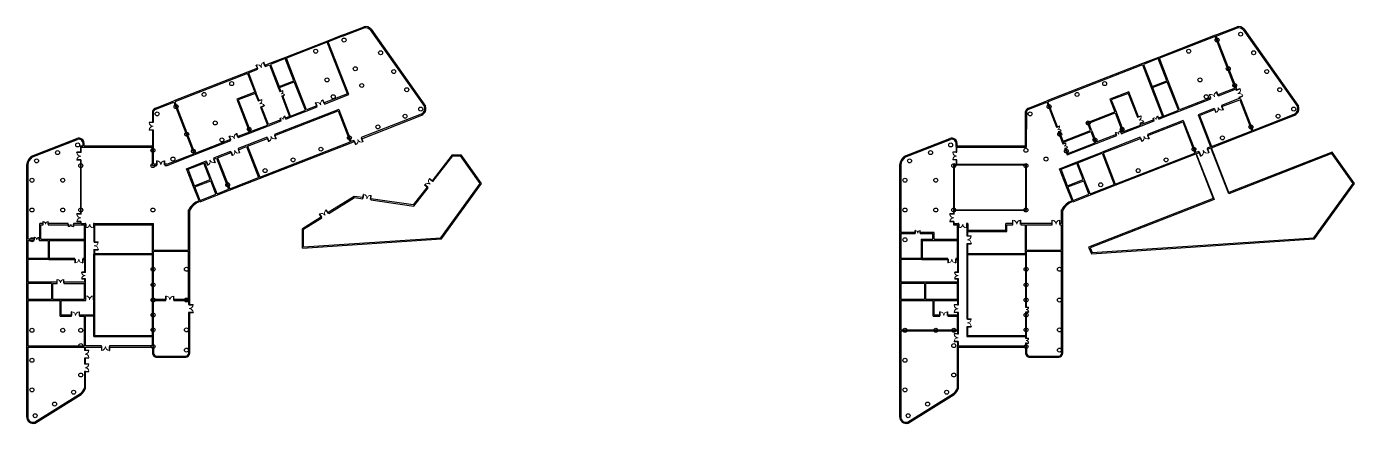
# Model space of a CAD drawing. Header units: millimetres. Extents: x 174364 to 174464, y 28402 to 28418.
# Drawn here: x 174363.8 to 174413.24, y 28402.55 to 28417.31 of the extents above; entities that cross this region are included whole.
import ezdxf

# ---------------------------------------------------------------- set-up
doc = ezdxf.new("R2010")
doc.units = ezdxf.units.MM
doc.header["$LTSCALE"] = 1000
doc.header["$MEASUREMENT"] = 0
for name, color, linetype in [('A-ZHUWANG', 3, 'Continuous'), ('WALL', 9, 'Continuous'), ('WINDOW', 4, 'Continuous')]:
    doc.layers.add(name, color=color, linetype=linetype)

# ---------------------------------------------------------------- blocks, each defined once
blk = doc.blocks.new('$DorLib2D$00000002')
for p, q in [((-0.5, 0), (-0.5, 0.4875)), ((-0.475, 0.4875), (-0.5, 0.4875)), ((-0.475, 0), (-0.475, 0.4875)), ((0.475, 0), (0.475, 0.4875)), ((0.475, 0.4875), (0.5, 0.4875)), ((0.5, 0), (0.5, 0.4875)), ((-0.5, 0), (-0.475, 0)), ((0.5, 0), (0.475, 0))]:
    blk.add_line(p, q)
at = {"lineweight": 13}
for centre, start, end in [((-0.4875, 0), 0, 88.530716), ((0.4875, 0), 91.469284, 180)]:
    blk.add_arc(centre, 0.4875, start, end, dxfattribs=at)

msp = doc.modelspace()

# ---------------------------------------------------------------- linework, layer by layer
at = {"layer": 'A-ZHUWANG'}
for centre in [(174375.626, 28416.814), (174408.13, 28416.814), (174409.007, 28417.032), (174374.569, 28416.399), (174376.987, 28416.34), (174407.073, 28416.399), (174409.491, 28416.34), (174376.043, 28415.745), (174377.476, 28415.643), (174408.547, 28415.745), (174409.98, 28415.643), (174371.44, 28415.192), (174374.988, 28415.33), (174376.285, 28415.123), (174403.944, 28415.192), (174407.492, 28415.33), (174408.789, 28415.123), (174370.413, 28414.79), (174375.221, 28414.705), (174377.959, 28414.966), (174402.917, 28414.79), (174407.725, 28414.705), (174410.463, 28414.966), (174369.37, 28414.337), (174378.479, 28414.245), (174401.874, 28414.337), (174410.983, 28414.245), (174368.665, 28414.067), (174370.827, 28413.73), (174377.897, 28413.98), (174401.169, 28414.067), (174403.331, 28413.73), (174410.401, 28413.98), (174369.769, 28413.31), (174371.075, 28413.1), (174372.092, 28413.498), (174375.824, 28413.174), (174376.885, 28413.582), (174402.273, 28413.31), (174403.579, 28413.1), (174404.596, 28413.498), (174408.328, 28413.174), (174409.389, 28413.582), (174364.959, 28412.627), (174365.707, 28412.912), (174368.506, 28412.713), (174370.015, 28412.68), (174374.761, 28412.755), (174397.463, 28412.627), (174398.211, 28412.912), (174401.01, 28412.713), (174402.519, 28412.68), (174407.265, 28412.755), (174364.177, 28412.32), (174365.823, 28412.143), (174368.506, 28412.143), (174369.255, 28412.387), (174373.729, 28412.356), (174396.681, 28412.32), (174398.327, 28412.143), (174401.01, 28412.143), (174401.759, 28412.387), (174406.233, 28412.356), (174372.687, 28411.957), (174405.191, 28411.957), (174364.004, 28411.601), (174365.152, 28411.601), (174371.292, 28411.43), (174396.508, 28411.601), (174397.656, 28411.601), (174403.796, 28411.43), (174364.004, 28410.492), (174365.152, 28410.492), (174365.823, 28410.492), (174368.506, 28410.492), (174396.508, 28410.492), (174397.656, 28410.492), (174398.327, 28410.492), (174401.01, 28410.492), (174364.004, 28409.383), (174396.508, 28409.383), (174368.515, 28408.288), (174369.755, 28408.288), (174401.019, 28408.288), (174402.259, 28408.288), (174368.515, 28407.709), (174401.019, 28407.709), (174368.515, 28407.144), (174369.755, 28407.144), (174401.019, 28407.144), (174402.259, 28407.144), (174368.515, 28406.587), (174401.019, 28406.587), (174364.004, 28406.018), (174365.152, 28406.018), (174365.823, 28406.018), (174368.515, 28406.033), (174369.755, 28406.033), (174396.508, 28406.018), (174397.656, 28406.018), (174398.327, 28406.018), (174401.019, 28406.033), (174402.259, 28406.033), (174365.823, 28405.448), (174368.515, 28405.415), (174369.755, 28405.281), (174398.327, 28405.448), (174401.019, 28405.415), (174402.259, 28405.281), (174364.004, 28404.903), (174396.508, 28404.903), (174365.823, 28404.355), (174398.327, 28404.355), (174364.004, 28403.802), (174365.556, 28403.715), (174396.508, 28403.802), (174398.06, 28403.715), (174364.847, 28403.275), (174397.351, 28403.275), (174364.124, 28402.841), (174396.628, 28402.841)]:
    msp.add_circle(centre, 0.0736, dxfattribs=at)
at = {"layer": 'WALL'}
for p, q in [((174375.557, 28416.993), (174376.368, 28417.309)), ((174375.572, 28416.954), (174376.379, 28417.268)), ((174376.596, 28417.194), (174378.623, 28414.337)), ((174376.629, 28417.22), (174378.662, 28414.356)), ((174408.061, 28416.992), (174408.872, 28417.308)), ((174408.096, 28416.96), (174408.884, 28417.267)), ((174409.101, 28417.193), (174411.127, 28414.337)), ((174409.134, 28417.219), (174411.166, 28414.356)), ((174375.004, 28416.777), (174373.441, 28416.168)), ((174374.999, 28416.73), (174373.476, 28416.137)), ((174375.747, 28414.809), (174374.999, 28416.73)), ((174375.557, 28416.992), (174375.004, 28416.777)), ((174375.573, 28416.953), (174375.039, 28416.745)), ((174375.801, 28414.785), (174375.039, 28416.745)), ((174408.061, 28416.992), (174405.945, 28416.168)), ((174408.057, 28416.945), (174405.98, 28416.137)), ((174408.804, 28415.025), (174408.057, 28416.945)), ((174408.851, 28415.02), (174408.096, 28416.96)), ((174373.441, 28416.168), (174372.853, 28415.939)), ((174373.802, 28415.298), (174373.476, 28416.137)), ((174405.945, 28416.168), (174405.357, 28415.939)), ((174406.306, 28415.298), (174405.98, 28416.137)), ((174372.402, 28415.764), (174372.03, 28415.619)), ((174372.065, 28415.588), (174372.418, 28415.725)), ((174372.418, 28415.725), (174372.402, 28415.764)), ((174372.853, 28415.939), (174372.677, 28415.871)), ((174372.677, 28415.871), (174372.692, 28415.832)), ((174372.692, 28415.832), (174372.849, 28415.893)), ((174372.849, 28415.893), (174373.175, 28415.054)), ((174373.437, 28416.121), (174372.888, 28415.908)), ((174372.888, 28415.908), (174373.207, 28415.089)), ((174373.755, 28415.302), (174373.437, 28416.121)), ((174405.357, 28415.939), (174401.79, 28414.551)), ((174405.353, 28415.893), (174401.825, 28414.52)), ((174405.353, 28415.893), (174405.679, 28415.054)), ((174405.941, 28416.121), (174405.392, 28415.908)), ((174405.392, 28415.908), (174405.711, 28415.089)), ((174406.259, 28415.302), (174405.941, 28416.121)), ((174372.03, 28415.619), (174369.286, 28414.551)), ((174372.026, 28415.572), (174369.321, 28414.52)), ((174372.026, 28415.572), (174372.299, 28414.87)), ((174372.065, 28415.588), (174372.346, 28414.866)), ((174373.207, 28415.089), (174373.755, 28415.302)), ((174373.222, 28415.049), (174373.771, 28415.263)), ((174374.184, 28414.201), (174373.771, 28415.263)), ((174374.223, 28414.216), (174373.802, 28415.298)), ((174405.711, 28415.089), (174406.259, 28415.302)), ((174405.726, 28415.049), (174406.275, 28415.263)), ((174406.688, 28414.201), (174406.275, 28415.263)), ((174406.727, 28414.216), (174406.306, 28415.298)), ((174372.299, 28414.87), (174371.633, 28414.611)), ((174372.314, 28414.831), (174371.687, 28414.587)), ((174372.314, 28414.831), (174372.423, 28414.55)), ((174372.463, 28414.565), (174372.346, 28414.866)), ((174373.175, 28415.054), (174373.236, 28414.898)), ((174373.275, 28414.913), (174373.222, 28415.049)), ((174373.236, 28414.898), (174373.275, 28414.913)), ((174373.344, 28414.737), (174373.304, 28414.722)), ((174373.304, 28414.722), (174373.596, 28413.972)), ((174373.635, 28413.987), (174373.344, 28414.737)), ((174375.747, 28414.809), (174374.884, 28414.473)), ((174374.899, 28414.434), (174375.801, 28414.785)), ((174404.842, 28414.885), (174404.137, 28414.611)), ((174404.818, 28414.831), (174404.191, 28414.587)), ((174404.818, 28414.831), (174405.163, 28413.946)), ((174405.202, 28413.961), (174404.842, 28414.885)), ((174405.679, 28415.054), (174406.1, 28413.972)), ((174405.726, 28415.049), (174406.139, 28413.987)), ((174407.888, 28414.668), (174406.727, 28414.216)), ((174407.903, 28414.629), (174407.888, 28414.668)), ((174408.804, 28415.025), (174408.163, 28414.775)), ((174408.163, 28414.775), (174408.178, 28414.736)), ((174408.178, 28414.736), (174408.82, 28414.985)), ((174408.82, 28414.985), (174408.834, 28414.948)), ((174408.834, 28414.948), (174408.873, 28414.963)), ((174408.873, 28414.963), (174408.851, 28415.02)), ((174408.98, 28414.689), (174408.941, 28414.674)), ((174408.941, 28414.674), (174408.957, 28414.633)), ((174409.004, 28414.628), (174408.98, 28414.689)), ((174368.494, 28414.154), (174368.494, 28413.753)), ((174368.536, 28413.753), (174368.536, 28414.15)), ((174368.602, 28414.285), (174369.286, 28414.551)), ((174368.617, 28414.246), (174369.282, 28414.505)), ((174369.282, 28414.505), (174370.03, 28412.584)), ((174369.321, 28414.52), (174370.069, 28412.599)), ((174371.633, 28414.611), (174372.107, 28413.392)), ((174371.687, 28414.587), (174372.146, 28413.408)), ((174372.423, 28414.55), (174372.463, 28414.565)), ((174372.554, 28414.33), (174372.515, 28414.315)), ((174372.515, 28414.315), (174372.773, 28413.652)), ((174372.812, 28413.667), (174372.554, 28414.33)), ((174375.427, 28414.233), (174373.032, 28413.301)), ((174373.048, 28413.262), (174375.403, 28414.179)), ((174373.631, 28413.941), (174374.219, 28414.169)), ((174373.635, 28413.987), (174374.184, 28414.201)), ((174374.219, 28414.169), (174374.625, 28414.327)), ((174374.61, 28414.367), (174374.223, 28414.216)), ((174374.625, 28414.327), (174374.61, 28414.367)), ((174374.884, 28414.473), (174374.899, 28414.434)), ((174375.403, 28414.179), (174375.853, 28413.023)), ((174375.427, 28414.233), (174375.892, 28413.038)), ((174400.997, 28412.877), (174400.998, 28414.154)), ((174401.039, 28412.835), (174401.04, 28414.15)), ((174401.106, 28414.285), (174401.79, 28414.551)), ((174401.121, 28414.246), (174401.786, 28414.505)), ((174401.786, 28414.505), (174402.15, 28413.571)), ((174402.189, 28413.586), (174401.825, 28414.52)), ((174404.137, 28414.611), (174404.319, 28414.143)), ((174404.191, 28414.587), (174404.366, 28414.138)), ((174406.135, 28413.941), (174406.723, 28414.169)), ((174406.139, 28413.987), (174406.688, 28414.201)), ((174406.723, 28414.169), (174407.903, 28414.629)), ((174408.021, 28414.268), (174407.421, 28414.035)), ((174407.476, 28414.011), (174408.036, 28414.229)), ((174408.036, 28414.229), (174408.021, 28414.268)), ((174408.957, 28414.633), (174408.295, 28414.375)), ((174408.295, 28414.375), (174408.311, 28414.336)), ((174408.311, 28414.336), (174408.972, 28414.594)), ((174408.972, 28414.594), (174409.422, 28413.437)), ((174409.004, 28414.628), (174409.461, 28413.453)), ((174368.494, 28413.753), (174368.536, 28413.753)), ((174372.808, 28413.62), (174373.283, 28413.805)), ((174373.267, 28413.844), (174372.812, 28413.667)), ((174373.283, 28413.805), (174373.267, 28413.844)), ((174373.596, 28413.972), (174373.444, 28413.913)), ((174373.444, 28413.913), (174373.459, 28413.874)), ((174373.459, 28413.874), (174373.631, 28413.941)), ((174378.499, 28414.052), (174376.266, 28413.184)), ((174376.281, 28413.144), (174378.516, 28414.014)), ((174403.302, 28413.747), (174404.319, 28414.143)), ((174403.417, 28413.446), (174403.302, 28413.747)), ((174403.356, 28413.723), (174404.334, 28414.103)), ((174403.463, 28413.442), (174403.356, 28413.723)), ((174404.334, 28414.103), (174404.611, 28413.392)), ((174404.366, 28414.138), (174404.65, 28413.408)), ((174405.163, 28413.946), (174405.202, 28413.961)), ((174405.293, 28413.726), (174405.254, 28413.711)), ((174405.254, 28413.711), (174405.277, 28413.652)), ((174405.316, 28413.667), (174405.293, 28413.726)), ((174405.312, 28413.62), (174405.787, 28413.805)), ((174405.771, 28413.844), (174405.316, 28413.667)), ((174406.872, 28413.821), (174405.536, 28413.301)), ((174405.552, 28413.262), (174406.849, 28413.767)), ((174405.787, 28413.805), (174405.771, 28413.844)), ((174406.1, 28413.972), (174405.948, 28413.913)), ((174405.948, 28413.913), (174405.963, 28413.874)), ((174405.963, 28413.874), (174406.135, 28413.941)), ((174406.849, 28413.767), (174407.299, 28412.611)), ((174406.872, 28413.821), (174407.338, 28412.626)), ((174407.421, 28414.035), (174407.886, 28412.84)), ((174407.476, 28414.011), (174407.926, 28412.855)), ((174409.457, 28413.406), (174411.02, 28414.014)), ((174409.461, 28413.453), (174411.003, 28414.052)), ((174368.494, 28413.458), (174368.493, 28412.877)), ((174368.536, 28413.458), (174368.494, 28413.458)), ((174368.535, 28412.856), (174368.536, 28413.458)), ((174372.107, 28413.392), (174371.671, 28413.223)), ((174371.671, 28413.223), (174371.687, 28413.184)), ((174371.687, 28413.184), (174372.142, 28413.361)), ((174372.758, 28413.195), (174371.999, 28412.899)), ((174372.142, 28413.361), (174372.808, 28413.62)), ((174372.146, 28413.408), (174372.773, 28413.652)), ((174372.773, 28413.155), (174372.758, 28413.195)), ((174373.032, 28413.301), (174373.048, 28413.262)), ((174376.266, 28413.184), (174376.281, 28413.144)), ((174402.15, 28413.571), (174402.189, 28413.586)), ((174402.257, 28413.409), (174402.218, 28413.394)), ((174402.218, 28413.394), (174402.366, 28413.015)), ((174402.397, 28413.05), (174402.257, 28413.409)), ((174402.397, 28413.05), (174403.417, 28413.446)), ((174402.413, 28413.01), (174403.432, 28413.407)), ((174403.432, 28413.407), (174403.592, 28412.996)), ((174403.463, 28413.442), (174403.631, 28413.011)), ((174403.627, 28412.964), (174404.391, 28413.262)), ((174404.376, 28413.301), (174403.631, 28413.011)), ((174405.262, 28413.195), (174403.854, 28412.647)), ((174404.391, 28413.262), (174404.376, 28413.301)), ((174404.611, 28413.392), (174404.552, 28413.37)), ((174404.552, 28413.37), (174404.567, 28413.33)), ((174404.567, 28413.33), (174404.646, 28413.361)), ((174404.646, 28413.361), (174405.312, 28413.62)), ((174404.65, 28413.408), (174405.277, 28413.652)), ((174405.277, 28413.155), (174405.262, 28413.195)), ((174405.536, 28413.301), (174405.552, 28413.262)), ((174407.921, 28412.808), (174409.457, 28413.406)), ((174407.926, 28412.855), (174409.422, 28413.437)), ((174363.984, 28412.492), (174365.68, 28413.152)), ((174364.006, 28412.455), (174365.695, 28413.113)), ((174365.812, 28412.875), (174365.907, 28412.877)), ((174365.812, 28412.875), (174365.812, 28412.644)), ((174365.833, 28412.833), (174365.928, 28412.835)), ((174365.833, 28412.644), (174365.833, 28412.833)), ((174365.907, 28412.877), (174365.907, 28412.976)), ((174365.928, 28412.835), (174368.493, 28412.835)), ((174365.949, 28412.877), (174365.949, 28412.977)), ((174365.949, 28412.877), (174368.493, 28412.877)), ((174368.493, 28412.153), (174368.493, 28412.835)), ((174368.535, 28412.195), (174368.535, 28412.856)), ((174370.064, 28412.552), (174371.412, 28413.077)), ((174371.397, 28413.116), (174370.069, 28412.599)), ((174371.403, 28412.667), (174370.882, 28412.465)), ((174371.412, 28413.077), (174371.397, 28413.116)), ((174371.418, 28412.628), (174371.403, 28412.667)), ((174371.999, 28412.899), (174371.678, 28412.774)), ((174371.678, 28412.774), (174371.693, 28412.735)), ((174371.693, 28412.735), (174371.995, 28412.852)), ((174371.995, 28412.852), (174372.445, 28411.696)), ((174372.034, 28412.868), (174372.773, 28413.155)), ((174372.034, 28412.868), (174372.484, 28411.711)), ((174372.479, 28411.665), (174375.888, 28412.991)), ((174372.484, 28411.711), (174375.853, 28413.023)), ((174375.888, 28412.991), (174376.007, 28413.038)), ((174375.992, 28413.077), (174375.892, 28413.038)), ((174376.007, 28413.038), (174375.992, 28413.077)), ((174396.488, 28412.492), (174398.184, 28413.152)), ((174396.51, 28412.455), (174398.199, 28413.113)), ((174398.411, 28412.856), (174398.411, 28412.976)), ((174398.421, 28412.856), (174398.411, 28412.856)), ((174398.421, 28412.856), (174398.421, 28412.647)), ((174398.442, 28412.835), (174401.039, 28412.835)), ((174398.442, 28412.647), (174398.442, 28412.835)), ((174398.453, 28412.877), (174398.453, 28412.977)), ((174398.453, 28412.877), (174400.997, 28412.877)), ((174402.366, 28413.015), (174402.39, 28412.953)), ((174402.39, 28412.953), (174402.429, 28412.968)), ((174402.429, 28412.968), (174402.413, 28413.01)), ((174402.498, 28412.792), (174402.459, 28412.777)), ((174402.459, 28412.777), (174402.549, 28412.545)), ((174402.573, 28412.599), (174402.498, 28412.792)), ((174402.549, 28412.545), (174403.627, 28412.964)), ((174402.573, 28412.599), (174403.592, 28412.996)), ((174403.889, 28412.615), (174405.277, 28413.155)), ((174407.448, 28412.669), (174407.338, 28412.626)), ((174407.463, 28412.63), (174407.448, 28412.669)), ((174407.886, 28412.84), (174407.761, 28412.791)), ((174407.761, 28412.791), (174407.777, 28412.752)), ((174407.777, 28412.752), (174407.902, 28412.8)), ((174408.564, 28411.098), (174407.902, 28412.8)), ((174408.568, 28411.145), (174407.921, 28412.808)), ((174363.804, 28412.176), (174363.804, 28409.383)), ((174363.846, 28412.172), (174363.846, 28409.404)), ((174365.812, 28412.644), (174365.833, 28412.644)), ((174365.812, 28412.349), (174365.812, 28410.346)), ((174365.833, 28412.349), (174365.812, 28412.349)), ((174365.833, 28410.346), (174365.833, 28412.349)), ((174368.657, 28412.195), (174368.535, 28412.195)), ((174368.657, 28412.153), (174368.657, 28412.195)), ((174369.03, 28412.195), (174368.951, 28412.195)), ((174368.951, 28412.195), (174368.951, 28412.153)), ((174369.03, 28412.195), (174370.03, 28412.584)), ((174369.038, 28412.153), (174370.064, 28412.552)), ((174369.764, 28412.029), (174370.41, 28412.281)), ((174369.818, 28412.005), (174370.406, 28412.234)), ((174370.645, 28411.621), (174370.406, 28412.234)), ((174370.487, 28412.311), (174370.41, 28412.281)), ((174370.445, 28412.249), (174370.502, 28412.271)), ((174370.691, 28411.617), (174370.445, 28412.249)), ((174370.502, 28412.271), (174370.487, 28412.311)), ((174370.882, 28412.465), (174370.761, 28412.417)), ((174370.761, 28412.417), (174370.776, 28412.378)), ((174370.776, 28412.378), (174370.878, 28412.418)), ((174370.878, 28412.418), (174371.328, 28411.262)), ((174370.917, 28412.433), (174371.418, 28412.628)), ((174370.917, 28412.433), (174371.367, 28411.277)), ((174379.653, 28412.544), (174378.9, 28411.576)), ((174378.933, 28411.55), (174379.674, 28412.502)), ((174379.653, 28412.544), (174379.98, 28412.544)), ((174379.674, 28412.502), (174379.959, 28412.502)), ((174380.688, 28411.473), (174379.959, 28412.502)), ((174380.74, 28411.472), (174379.98, 28412.544)), ((174396.308, 28412.176), (174396.308, 28409.635)), ((174396.35, 28412.172), (174396.35, 28409.656)), ((174398.316, 28412.185), (174398.316, 28410.492)), ((174398.421, 28412.185), (174398.316, 28412.185)), ((174398.421, 28412.647), (174398.442, 28412.647)), ((174398.442, 28412.353), (174398.421, 28412.353)), ((174398.421, 28412.353), (174398.421, 28412.185)), ((174398.442, 28412.185), (174398.442, 28412.353)), ((174401.029, 28412.185), (174398.442, 28412.185)), ((174401.029, 28410.481), (174401.029, 28412.185)), ((174402.268, 28412.029), (174402.914, 28412.281)), ((174402.322, 28412.005), (174402.91, 28412.234)), ((174403.149, 28411.621), (174402.91, 28412.234)), ((174402.914, 28412.281), (174403.854, 28412.647)), ((174402.949, 28412.249), (174403.85, 28412.6)), ((174403.195, 28411.617), (174402.949, 28412.249)), ((174403.85, 28412.6), (174404.3, 28411.444)), ((174403.889, 28412.615), (174404.339, 28411.459)), ((174404.335, 28411.412), (174407.333, 28412.579)), ((174404.339, 28411.459), (174407.299, 28412.611)), ((174407.333, 28412.579), (174407.981, 28410.916)), ((174407.353, 28412.587), (174407.463, 28412.63)), ((174407.353, 28412.587), (174408.015, 28410.885)), ((174412.399, 28412.591), (174408.564, 28411.098)), ((174412.415, 28412.642), (174408.568, 28411.145)), ((174413.192, 28411.473), (174412.399, 28412.591)), ((174413.244, 28411.472), (174412.415, 28412.642)), ((174368.493, 28412.153), (174368.657, 28412.153)), ((174368.951, 28412.153), (174369.038, 28412.153)), ((174370.025, 28411.358), (174369.764, 28412.029)), ((174370.057, 28411.393), (174369.818, 28412.005)), ((174371.367, 28411.277), (174372.445, 28411.696)), ((174398.337, 28412.164), (174398.337, 28410.502)), ((174398.432, 28412.164), (174398.337, 28412.164)), ((174401.008, 28412.164), (174398.432, 28412.164)), ((174401.008, 28410.502), (174401.008, 28412.164)), ((174402.529, 28411.358), (174402.268, 28412.029)), ((174402.561, 28411.393), (174402.322, 28412.005)), ((174370.229, 28410.835), (174370.025, 28411.358)), ((174370.057, 28411.393), (174370.645, 28411.621)), ((174370.072, 28411.353), (174370.66, 28411.582)), ((174370.268, 28410.849), (174370.072, 28411.353)), ((174370.856, 28411.078), (174370.66, 28411.582)), ((174370.895, 28411.093), (174370.691, 28411.617)), ((174370.891, 28411.046), (174371.363, 28411.23)), ((174370.895, 28411.093), (174371.328, 28411.262)), ((174371.363, 28411.23), (174372.479, 28411.665)), ((174378.719, 28411.344), (174378.203, 28410.68)), ((174378.221, 28410.635), (174378.752, 28411.318)), ((174378.752, 28411.318), (174378.719, 28411.344)), ((174378.9, 28411.576), (174378.933, 28411.55)), ((174379.225, 28409.463), (174380.688, 28411.473)), ((174379.247, 28409.422), (174380.74, 28411.472)), ((174402.733, 28410.835), (174402.529, 28411.358)), ((174402.561, 28411.393), (174403.149, 28411.621)), ((174402.576, 28411.353), (174403.164, 28411.582)), ((174402.772, 28410.849), (174402.576, 28411.353)), ((174403.36, 28411.078), (174403.164, 28411.582)), ((174403.399, 28411.093), (174403.195, 28411.617)), ((174403.395, 28411.046), (174404.335, 28411.412)), ((174403.399, 28411.093), (174404.3, 28411.444)), ((174411.729, 28409.463), (174413.192, 28411.473)), ((174411.751, 28409.422), (174413.244, 28411.472)), ((174370.263, 28410.802), (174370.891, 28411.046)), ((174370.268, 28410.849), (174370.856, 28411.078)), ((174376, 28411), (174375.029, 28410.394)), ((174375.052, 28410.358), (174376.009, 28410.957)), ((174376.331, 28410.952), (174376, 28411)), ((174376.009, 28410.957), (174376.325, 28410.911)), ((174376.325, 28410.911), (174376.331, 28410.952)), ((174376.622, 28410.91), (174376.616, 28410.868)), ((174376.616, 28410.868), (174378.221, 28410.635)), ((174378.203, 28410.68), (174376.622, 28410.91)), ((174402.767, 28410.802), (174403.395, 28411.046)), ((174402.772, 28410.849), (174403.36, 28411.078)), ((174407.981, 28410.916), (174403.341, 28409.111)), ((174408.015, 28410.885), (174403.398, 28409.087)), ((174365.812, 28410.346), (174365.833, 28410.346)), ((174369.839, 28409), (174369.839, 28410.497)), ((174369.881, 28408.979), (174369.881, 28410.487)), ((174374.78, 28410.237), (174374.076, 28409.797)), ((174374.118, 28409.774), (174374.802, 28410.202)), ((174374.802, 28410.202), (174374.78, 28410.237)), ((174375.029, 28410.394), (174375.052, 28410.358)), ((174398.316, 28410.492), (174398.316, 28410.346)), ((174398.316, 28410.346), (174398.337, 28410.346)), ((174398.337, 28410.502), (174401.008, 28410.502)), ((174398.337, 28410.481), (174401.029, 28410.481)), ((174398.337, 28410.346), (174398.337, 28410.481)), ((174402.343, 28409.988), (174402.343, 28410.497)), ((174402.385, 28409.967), (174402.385, 28410.487)), ((174364.418, 28409.988), (174364.295, 28409.988)), ((174364.295, 28409.404), (174364.295, 28409.988)), ((174364.337, 28409.946), (174364.418, 28409.946)), ((174364.337, 28409.404), (174364.337, 28409.946)), ((174364.418, 28409.946), (174364.418, 28409.988)), ((174365.359, 28409.988), (174364.608, 28409.988)), ((174364.608, 28409.988), (174364.608, 28409.946)), ((174364.608, 28409.946), (174365.359, 28409.946)), ((174365.359, 28409.946), (174365.359, 28409.988)), ((174365.812, 28409.988), (174365.548, 28409.988)), ((174365.548, 28409.988), (174365.548, 28409.946)), ((174365.548, 28409.946), (174365.823, 28409.946)), ((174365.833, 28410.051), (174365.812, 28410.051)), ((174365.812, 28410.051), (174365.812, 28409.988)), ((174365.823, 28409.946), (174365.959, 28409.946)), ((174365.833, 28409.988), (174365.833, 28410.051)), ((174365.833, 28409.988), (174365.98, 28409.988)), ((174365.959, 28409.404), (174365.959, 28409.946)), ((174366.007, 28409.988), (174365.98, 28409.988)), ((174366.001, 28409.946), (174366.007, 28409.946)), ((174366.001, 28409.383), (174366.001, 28409.946)), ((174366.007, 28409.946), (174366.007, 28409.988)), ((174366.327, 28409.988), (174366.301, 28409.988)), ((174366.301, 28409.988), (174366.301, 28409.946)), ((174366.301, 28409.946), (174366.306, 28409.946)), ((174366.306, 28409.946), (174366.306, 28409.304)), ((174366.327, 28409.988), (174368.535, 28409.988)), ((174366.348, 28409.304), (174366.348, 28409.946)), ((174366.348, 28409.946), (174368.493, 28409.946)), ((174368.493, 28408.979), (174368.493, 28409.946)), ((174368.535, 28409), (174368.535, 28409.988)), ((174374.077, 28409.074), (174374.076, 28409.797)), ((174374.119, 28409.119), (174374.118, 28409.774)), ((174398.337, 28410.051), (174398.316, 28410.051)), ((174398.316, 28410.051), (174398.316, 28409.946)), ((174398.316, 28409.946), (174398.463, 28409.946)), ((174398.337, 28409.988), (174398.337, 28410.051)), ((174398.337, 28409.988), (174398.484, 28409.988)), ((174398.463, 28409.404), (174398.463, 28409.946)), ((174398.511, 28409.988), (174398.484, 28409.988)), ((174398.505, 28409.946), (174398.511, 28409.946)), ((174398.505, 28409.383), (174398.505, 28409.946)), ((174398.511, 28409.946), (174398.511, 28409.988)), ((174398.852, 28409.988), (174398.805, 28409.988)), ((174398.805, 28409.988), (174398.805, 28409.946)), ((174398.805, 28409.946), (174398.81, 28409.946)), ((174398.81, 28409.946), (174398.81, 28409.715)), ((174398.81, 28409.715), (174398.81, 28409.533)), ((174398.852, 28409.988), (174398.852, 28409.736)), ((174398.852, 28409.736), (174400.261, 28409.736)), ((174400.261, 28409.736), (174400.261, 28409.988)), ((174400.522, 28409.988), (174400.261, 28409.988)), ((174400.303, 28409.694), (174400.303, 28409.946)), ((174400.303, 28409.946), (174400.522, 28409.946)), ((174400.522, 28409.946), (174400.522, 28409.988)), ((174401.018, 28409.988), (174400.817, 28409.988)), ((174400.817, 28409.988), (174400.817, 28409.946)), ((174400.817, 28409.946), (174400.997, 28409.946)), ((174400.997, 28408.979), (174400.997, 28409.946)), ((174401.986, 28409.988), (174401.018, 28409.988)), ((174401.039, 28409.946), (174401.986, 28409.946)), ((174401.039, 28409), (174401.039, 28409.946)), ((174401.986, 28409.946), (174401.986, 28409.988)), ((174402.343, 28409.988), (174402.28, 28409.988)), ((174402.28, 28409.988), (174402.28, 28409.946)), ((174402.28, 28409.946), (174402.343, 28409.946)), ((174402.343, 28409), (174402.343, 28409.946)), ((174402.385, 28408.979), (174402.385, 28409.967)), ((174363.804, 28409.383), (174363.804, 28408.668)), ((174364.09, 28409.404), (174363.846, 28409.404)), ((174363.846, 28409.362), (174364.09, 28409.362)), ((174363.846, 28409.362), (174363.846, 28408.689)), ((174364.09, 28409.362), (174364.09, 28409.404)), ((174364.295, 28409.404), (174364.279, 28409.404)), ((174364.279, 28409.404), (174364.279, 28409.362)), ((174364.279, 28409.362), (174364.316, 28409.362)), ((174364.316, 28409.362), (174364.607, 28409.362)), ((174364.337, 28409.404), (174364.628, 28409.404)), ((174364.607, 28409.362), (174364.607, 28408.689)), ((174364.628, 28409.404), (174365.959, 28409.404)), ((174364.649, 28409.362), (174364.649, 28408.689)), ((174364.649, 28409.362), (174365.959, 28409.362)), ((174365.959, 28408.689), (174365.959, 28409.362)), ((174366.001, 28408.668), (174366.001, 28409.383)), ((174366.306, 28409.304), (174366.348, 28409.304)), ((174374.077, 28409.074), (174379.247, 28409.422)), ((174374.119, 28409.119), (174379.225, 28409.463)), ((174396.308, 28409.635), (174396.308, 28408.668)), ((174396.89, 28409.656), (174396.35, 28409.656)), ((174396.35, 28409.614), (174396.35, 28408.689)), ((174396.35, 28409.614), (174396.89, 28409.614)), ((174396.89, 28409.614), (174396.89, 28409.656)), ((174397.593, 28409.656), (174397.079, 28409.656)), ((174397.079, 28409.656), (174397.079, 28409.614)), ((174397.079, 28409.614), (174397.551, 28409.614)), ((174397.111, 28409.404), (174397.551, 28409.404)), ((174397.111, 28409.404), (174397.111, 28408.689)), ((174397.153, 28409.362), (174397.572, 28409.362)), ((174397.153, 28409.362), (174397.153, 28408.689)), ((174397.551, 28409.404), (174397.551, 28409.614)), ((174397.572, 28409.362), (174398.463, 28409.362)), ((174397.593, 28409.404), (174397.593, 28409.656)), ((174397.593, 28409.404), (174398.463, 28409.404)), ((174398.463, 28408.689), (174398.463, 28409.362)), ((174398.505, 28408.668), (174398.505, 28409.383)), ((174398.81, 28409.533), (174398.852, 28409.533)), ((174398.852, 28409.239), (174398.81, 28409.239)), ((174398.81, 28409.239), (174398.81, 28408.853)), ((174398.852, 28409.694), (174400.303, 28409.694)), ((174398.852, 28409.533), (174398.852, 28409.694)), ((174398.852, 28408.874), (174398.852, 28409.239)), ((174403.452, 28408.864), (174411.751, 28409.422)), ((174403.479, 28408.908), (174411.729, 28409.463)), ((174366.348, 28409.01), (174366.306, 28409.01)), ((174366.306, 28409.01), (174366.306, 28408.853)), ((174366.306, 28407.174), (174366.306, 28408.853)), ((174366.348, 28408.874), (174366.348, 28409.01)), ((174366.348, 28408.874), (174368.493, 28408.874)), ((174366.348, 28408.832), (174368.493, 28408.832)), ((174366.348, 28407.153), (174366.348, 28408.832)), ((174368.493, 28408.874), (174368.493, 28408.979)), ((174368.493, 28407.146), (174368.493, 28408.832)), ((174368.535, 28409), (174369.839, 28409)), ((174368.535, 28408.958), (174369.839, 28408.958)), ((174368.535, 28408.853), (174368.535, 28408.958)), ((174368.535, 28407.167), (174368.535, 28408.853)), ((174369.839, 28407.165), (174369.839, 28408.958)), ((174369.881, 28407.144), (174369.881, 28408.979)), ((174398.81, 28408.853), (174398.81, 28406.442)), ((174398.852, 28408.874), (174400.997, 28408.874)), ((174398.852, 28406.442), (174398.852, 28408.832)), ((174398.852, 28408.832), (174400.997, 28408.832)), ((174400.997, 28408.874), (174400.997, 28408.979)), ((174400.997, 28408.832), (174400.997, 28406.883)), ((174401.039, 28409), (174402.343, 28409)), ((174401.039, 28408.958), (174402.343, 28408.958)), ((174401.039, 28408.853), (174401.039, 28408.958)), ((174401.039, 28406.883), (174401.039, 28408.853)), ((174402.343, 28405.179), (174402.343, 28408.958)), ((174402.385, 28405.178), (174402.385, 28408.979)), ((174403.341, 28409.111), (174403.452, 28408.864)), ((174403.398, 28409.087), (174403.479, 28408.908)), ((174363.804, 28408.668), (174363.804, 28407.785)), ((174364.607, 28408.689), (174363.846, 28408.689)), ((174363.846, 28408.647), (174363.846, 28407.806)), ((174364.628, 28408.647), (174363.846, 28408.647)), ((174364.628, 28408.647), (174365.602, 28408.647)), ((174365.602, 28408.689), (174364.649, 28408.689)), ((174365.602, 28408.647), (174365.602, 28408.689)), ((174365.959, 28408.689), (174365.896, 28408.689)), ((174365.896, 28408.689), (174365.896, 28408.647)), ((174365.896, 28408.647), (174365.959, 28408.647)), ((174365.959, 28408.647), (174365.959, 28408.178)), ((174366.001, 28408.178), (174366.001, 28408.668)), ((174396.308, 28408.668), (174396.308, 28407.785)), ((174397.111, 28408.689), (174396.35, 28408.689)), ((174396.35, 28408.647), (174396.35, 28407.806)), ((174397.132, 28408.647), (174396.35, 28408.647)), ((174397.132, 28408.647), (174398.106, 28408.647)), ((174398.106, 28408.689), (174397.153, 28408.689)), ((174398.106, 28408.647), (174398.106, 28408.689)), ((174398.463, 28408.689), (174398.4, 28408.689)), ((174398.4, 28408.689), (174398.4, 28408.647)), ((174398.4, 28408.647), (174398.463, 28408.647)), ((174398.463, 28408.647), (174398.463, 28408.178)), ((174398.505, 28408.178), (174398.505, 28408.668)), ((174363.804, 28407.785), (174363.804, 28407.153)), ((174364.752, 28407.806), (174363.846, 28407.806)), ((174363.846, 28407.764), (174363.846, 28407.174)), ((174364.731, 28407.764), (174363.846, 28407.764)), ((174364.731, 28407.764), (174364.731, 28407.174)), ((174364.942, 28407.806), (174364.752, 28407.806)), ((174364.773, 28407.764), (174364.942, 28407.764)), ((174364.773, 28407.764), (174364.773, 28407.174)), ((174364.942, 28407.764), (174364.942, 28407.806)), ((174365.959, 28407.806), (174365.194, 28407.806)), ((174365.194, 28407.806), (174365.194, 28407.764)), ((174365.194, 28407.764), (174365.959, 28407.764)), ((174365.959, 28408.178), (174366.001, 28408.178)), ((174366.001, 28407.926), (174365.959, 28407.926)), ((174365.959, 28407.926), (174365.959, 28407.806)), ((174365.959, 28407.174), (174365.959, 28407.764)), ((174366.001, 28407.785), (174366.001, 28407.926)), ((174366.001, 28407.174), (174366.001, 28407.785)), ((174396.308, 28407.785), (174396.308, 28407.153)), ((174397.256, 28407.806), (174396.35, 28407.806)), ((174396.35, 28407.764), (174396.35, 28407.174)), ((174397.235, 28407.764), (174396.35, 28407.764)), ((174397.235, 28407.764), (174397.235, 28407.174)), ((174398.463, 28407.806), (174397.256, 28407.806)), ((174398.463, 28407.764), (174397.277, 28407.764)), ((174397.277, 28407.764), (174397.277, 28407.174)), ((174398.463, 28408.178), (174398.505, 28408.178)), ((174398.505, 28407.926), (174398.463, 28407.926)), ((174398.463, 28407.926), (174398.463, 28407.806)), ((174398.463, 28407.174), (174398.463, 28407.764)), ((174398.505, 28407.785), (174398.505, 28407.926)), ((174398.505, 28407.153), (174398.505, 28407.785)), ((174363.804, 28407.153), (174363.804, 28405.416)), ((174363.846, 28407.174), (174364.731, 28407.174)), ((174363.846, 28407.132), (174363.846, 28405.437)), ((174363.846, 28407.132), (174364.752, 28407.132)), ((174364.752, 28407.132), (174365.049, 28407.132)), ((174364.773, 28407.174), (174365.07, 28407.174)), ((174365.049, 28406.544), (174365.049, 28407.132)), ((174365.07, 28407.174), (174365.959, 28407.174)), ((174365.091, 28407.132), (174365.98, 28407.132)), ((174365.091, 28406.586), (174365.091, 28407.132)), ((174365.98, 28407.132), (174366.006, 28407.132)), ((174366.006, 28407.174), (174366.001, 28407.174)), ((174366.006, 28407.132), (174366.006, 28407.174)), ((174366.306, 28407.174), (174366.301, 28407.174)), ((174366.301, 28407.174), (174366.301, 28407.132)), ((174366.301, 28407.132), (174366.306, 28407.132)), ((174366.306, 28406.586), (174366.306, 28407.132)), ((174366.348, 28406.565), (174366.348, 28407.153)), ((174368.493, 28405.825), (174368.493, 28407.146)), ((174368.995, 28407.166), (174368.535, 28407.167)), ((174368.535, 28405.804), (174368.535, 28407.125)), ((174368.535, 28407.125), (174368.995, 28407.124)), ((174368.995, 28407.124), (174368.995, 28407.166)), ((174369.839, 28407.165), (174369.29, 28407.166)), ((174369.29, 28407.166), (174369.29, 28407.124)), ((174369.29, 28407.124), (174369.839, 28407.123)), ((174369.839, 28407.123), (174369.839, 28406.973)), ((174369.839, 28406.973), (174369.881, 28406.973)), ((174369.881, 28406.973), (174369.881, 28407.144)), ((174396.308, 28407.153), (174396.308, 28406.018)), ((174396.35, 28407.174), (174397.235, 28407.174)), ((174396.35, 28407.132), (174396.35, 28406.039)), ((174396.35, 28407.132), (174397.256, 28407.132)), ((174397.256, 28407.132), (174397.553, 28407.132)), ((174397.277, 28407.174), (174397.574, 28407.174)), ((174397.553, 28406.544), (174397.553, 28407.132)), ((174397.574, 28407.174), (174398.463, 28407.174)), ((174397.595, 28407.132), (174398.463, 28407.132)), ((174397.595, 28406.586), (174397.595, 28407.132)), ((174398.463, 28407.132), (174398.463, 28406.969)), ((174398.463, 28406.969), (174398.505, 28406.969)), ((174398.505, 28406.969), (174398.505, 28407.153)), ((174400.997, 28406.883), (174401.039, 28406.883)), ((174365.049, 28406.544), (174365.482, 28406.544)), ((174365.482, 28406.586), (174365.091, 28406.586)), ((174365.482, 28406.544), (174365.482, 28406.586)), ((174365.98, 28406.586), (174365.776, 28406.586)), ((174365.776, 28406.586), (174365.776, 28406.544)), ((174365.776, 28406.544), (174365.959, 28406.544)), ((174365.959, 28405.437), (174365.959, 28406.544)), ((174366.306, 28406.586), (174365.98, 28406.586)), ((174366.306, 28406.544), (174366.001, 28406.544)), ((174366.001, 28405.437), (174366.001, 28406.544)), ((174366.306, 28405.783), (174366.306, 28406.544)), ((174366.348, 28405.825), (174366.348, 28406.565)), ((174369.881, 28406.679), (174369.839, 28406.679)), ((174369.839, 28406.679), (174369.839, 28405.179)), ((174369.881, 28405.178), (174369.881, 28406.679)), ((174397.553, 28406.544), (174397.81, 28406.544)), ((174397.81, 28406.586), (174397.595, 28406.586)), ((174397.81, 28406.544), (174397.81, 28406.586)), ((174398.463, 28406.586), (174398.104, 28406.586)), ((174398.104, 28406.586), (174398.104, 28406.544)), ((174398.104, 28406.544), (174398.463, 28406.544)), ((174398.505, 28406.674), (174398.463, 28406.674)), ((174398.463, 28406.674), (174398.463, 28406.586)), ((174398.463, 28406.039), (174398.463, 28406.544)), ((174398.505, 28406.565), (174398.505, 28406.674)), ((174398.505, 28406.018), (174398.505, 28406.565)), ((174398.81, 28406.442), (174398.852, 28406.442)), ((174401.039, 28406.694), (174400.997, 28406.694)), ((174400.997, 28406.694), (174400.997, 28405.825)), ((174401.039, 28405.804), (174401.039, 28406.694)), ((174366.306, 28405.783), (174368.493, 28405.783)), ((174366.348, 28405.825), (174368.493, 28405.825)), ((174368.493, 28405.437), (174368.493, 28405.783)), ((174368.535, 28405.416), (174368.535, 28405.804)), ((174396.308, 28406.018), (174396.308, 28402.807)), ((174396.35, 28406.039), (174398.463, 28406.039)), ((174396.35, 28405.997), (174396.35, 28402.806)), ((174396.35, 28405.997), (174398.463, 28405.997)), ((174398.463, 28405.997), (174398.463, 28405.889)), ((174398.463, 28405.889), (174398.505, 28405.889)), ((174398.505, 28405.889), (174398.505, 28406.018)), ((174398.852, 28406.147), (174398.81, 28406.147)), ((174398.81, 28406.147), (174398.81, 28405.783)), ((174398.81, 28405.783), (174400.997, 28405.783)), ((174398.852, 28405.825), (174398.852, 28406.147)), ((174398.852, 28405.825), (174400.997, 28405.825)), ((174400.997, 28405.783), (174400.997, 28405.729)), ((174401.039, 28405.729), (174401.039, 28405.804)), ((174363.804, 28405.416), (174363.804, 28402.807)), ((174363.846, 28405.437), (174365.959, 28405.437)), ((174363.846, 28405.395), (174365.959, 28405.395)), ((174363.846, 28405.395), (174363.846, 28402.806)), ((174365.959, 28405.395), (174365.959, 28405.282)), ((174365.959, 28405.282), (174366.001, 28405.282)), ((174366.592, 28405.437), (174366.001, 28405.437)), ((174366.001, 28405.282), (174366.001, 28405.395)), ((174366.001, 28405.395), (174366.592, 28405.395)), ((174366.592, 28405.395), (174366.592, 28405.437)), ((174368.493, 28405.437), (174366.887, 28405.437)), ((174366.887, 28405.437), (174366.887, 28405.395)), ((174366.887, 28405.395), (174368.493, 28405.395)), ((174368.493, 28405.395), (174368.493, 28405.178)), ((174368.535, 28405.416), (174368.535, 28405.177)), ((174398.505, 28405.594), (174398.463, 28405.594)), ((174398.463, 28405.594), (174398.463, 28405.416)), ((174398.463, 28403.875), (174398.463, 28405.416)), ((174398.505, 28405.437), (174398.505, 28405.594)), ((174398.505, 28405.437), (174400.997, 28405.437)), ((174398.505, 28403.868), (174398.505, 28405.395)), ((174398.505, 28405.395), (174400.997, 28405.395)), ((174400.997, 28405.729), (174401.039, 28405.729)), ((174401.039, 28405.539), (174400.997, 28405.539)), ((174400.997, 28405.539), (174400.997, 28405.437)), ((174400.997, 28405.395), (174400.997, 28405.178)), ((174401.039, 28405.416), (174401.039, 28405.539)), ((174401.039, 28405.416), (174401.039, 28405.177)), ((174366.001, 28404.987), (174365.959, 28404.987)), ((174365.959, 28404.987), (174365.959, 28404.775)), ((174365.959, 28404.775), (174366.001, 28404.775)), ((174366.001, 28404.775), (174366.001, 28404.987)), ((174368.649, 28405.058), (174369.727, 28405.058)), ((174368.649, 28405.016), (174369.73, 28405.016)), ((174401.153, 28405.058), (174402.231, 28405.058)), ((174401.153, 28405.016), (174402.234, 28405.016)), ((174366.001, 28404.481), (174365.959, 28404.481)), ((174365.959, 28404.481), (174365.959, 28403.875)), ((174366.001, 28403.868), (174366.001, 28404.481)), ((174364.102, 28402.605), (174365.811, 28403.666)), ((174364.119, 28402.566), (174365.835, 28403.631)), ((174396.606, 28402.605), (174398.315, 28403.666)), ((174396.623, 28402.566), (174398.339, 28403.631))]:
    msp.add_line(p, q, dxfattribs=at)
for centre, radius, start, end in [((174376.421, 28417.036), 0.278, 41.6441, 101.1765), ((174376.421, 28417.036), 0.236, 42.1815, 100.3125), ((174408.926, 28417.035), 0.278, 41.6441, 101.1765), ((174408.926, 28417.035), 0.236, 42.1815, 100.3125), ((174368.668, 28414.12), 0.178, 111.8812, 168.7851), ((174368.668, 28414.12), 0.136, 111.9701, 167.1596), ((174378.388, 28414.271), 0.245, 296.8699, 15.8271), ((174378.388, 28414.271), 0.287, 296.4424, 17.329), ((174401.172, 28414.12), 0.178, 111.8812, 168.7847), ((174401.172, 28414.12), 0.136, 111.9701, 167.1601), ((174410.892, 28414.271), 0.245, 296.8699, 15.8271), ((174410.892, 28414.271), 0.287, 296.4424, 17.329), ((174365.749, 28412.964), 0.2, 3.8438, 110.2177), ((174398.253, 28412.964), 0.2, 3.8438, 110.2177), ((174365.749, 28412.964), 0.158, 4.3252, 110.0864), ((174398.253, 28412.964), 0.158, 4.3252, 110.0864), ((174364.318, 28412.092), 0.521, 129.8463, 170.7065), ((174364.318, 28412.092), 0.479, 130.6522, 170.3062), ((174396.822, 28412.092), 0.521, 129.8463, 170.7065), ((174396.822, 28412.092), 0.479, 130.6522, 170.3062), ((174370.449, 28410.189), 0.683, 108.7882, 153.1532), ((174370.449, 28410.189), 0.641, 106.8146, 152.2694), ((174402.953, 28410.189), 0.683, 108.7882, 153.1532), ((174402.953, 28410.189), 0.641, 106.8146, 152.2694), ((174368.647, 28405.17), 0.154, 176.8901, 270.6567), ((174368.647, 28405.17), 0.112, 176.3519, 270.7703), ((174369.713, 28405.184), 0.127, 276.6379, 357.8096), ((174369.713, 28405.184), 0.169, 275.7503, 358.1023), ((174401.151, 28405.17), 0.154, 176.8901, 270.6567), ((174401.151, 28405.17), 0.112, 176.3519, 270.7703), ((174402.217, 28405.184), 0.127, 276.6379, 357.8096), ((174402.217, 28405.184), 0.169, 275.7503, 358.1023), ((174365.545, 28404.012), 0.436, 307.5144, 341.7229), ((174365.545, 28404.012), 0.479, 307.2587, 342.5511), ((174398.049, 28404.012), 0.436, 307.5144, 341.7229), ((174398.049, 28404.012), 0.479, 307.2587, 342.5511), ((174364.046, 28402.797), 0.242, 177.6638, 287.573), ((174364.046, 28402.797), 0.2, 177.4302, 286.139), ((174396.55, 28402.797), 0.242, 177.6638, 287.573), ((174396.55, 28402.797), 0.2, 177.4302, 286.139)]:
    msp.add_arc(centre, radius, start, end, dxfattribs=at)

# ---------------------------------------------------------------- block references
at = {"layer": 'WINDOW'}
for p, xscale, yscale, zscale, rotation in [((174372.547, 28415.798), -0.2944006108805178, -0.2944006108805178, -0.2944006108805178, 201.2659907847244), ((174373.29, 28414.817), -0.1892575355660472, 0.1892575355660472, -0.1892575355660472, 291.265990784724), ((174408.033, 28414.702), 0.2944006108805178, 0.2944006108805178, 0.2944006108805178, 21.26599078472447), ((174408.907, 28414.819), 0.2944006108805178, 0.2944006108805178, 0.2944006108805178, 291.2659907847247), ((174372.489, 28414.44), 0.2523433807547296, 0.2523433807547296, 0.2523433807547296, 291.265990784724), ((174374.755, 28414.4), 0.2944006108805178, 0.2944006108805178, 0.2944006108805178, 21.26599078472447), ((174408.166, 28414.302), 0.2944006108805178, -0.2944006108805178, 0.2944006108805178, 21.26599078472422), ((174368.515, 28413.605), -0.2944006108805177, 0.2944006108805178, -0.2944006108805177, 89.98944522424148), ((174373.363, 28413.859), 0.1892575355660472, 0.1892575355660472, 0.1892575355660472, 21.26599078472373), ((174405.228, 28413.836), 0.2523433807547296, 0.2523433807547296, 0.2523433807547296, 291.2659907847243), ((174405.867, 28413.859), 0.1892575355660472, 0.1892575355660472, 0.1892575355660472, 21.26599078472373), ((174371.542, 28413.15), 0.2944006108805178, 0.2944006108805178, 0.2944006108805178, 21.2659907847245), ((174372.903, 28413.228), 0.2944006108805178, -0.2944006108805178, 0.2944006108805178, 21.26599078472447), ((174376.137, 28413.111), -0.2944006108805179, -0.2944006108805179, -0.2944006108805179, 21.2659907847244), ((174402.204, 28413.49), -0.1892575355660473, 0.1892575355660472, -0.1892575355660473, 291.2659907847246), ((174404.471, 28413.316), 0.1892575355660473, 0.1892575355660473, 0.1892575355660473, 21.26599078472472), ((174405.407, 28413.228), 0.2944006108805178, -0.2944006108805178, 0.2944006108805178, 21.26599078472447), ((174371.548, 28412.701), 0.2944006108805177, -0.2944006108805178, 0.2944006108805177, 21.26599078472437), ((174402.444, 28412.872), -0.1892575355660472, 0.1892575355660472, -0.1892575355660472, 291.2659907847242), ((174407.612, 28412.71), 0.3364578410063062, -0.3364578410063061, 0.3364578410063062, 21.2659907847242), ((174365.823, 28412.497), -0.2944006108805178, -0.2944006108805178, -0.2944006108805178, 270), ((174368.804, 28412.174), -0.2944006108805178, -0.2944006108805178, -0.2944006108805178, 180), ((174370.631, 28412.344), 0.2944006108805178, -0.2944006108805178, 0.2944006108805178, 21.2659907847242), ((174398.432, 28412.5), -0.2944006108805178, -0.2944006108805178, -0.2944006108805178, 270.0000000000002), ((174378.826, 28411.447), -0.2944006108805178, 0.2944006108805178, -0.2944006108805178, 52.11165583487887), ((174376.473, 28410.91), -0.2944006108805178, 0.2944006108805178, -0.2944006108805178, 351.7320272094254), ((174365.823, 28410.199), -0.2944006108805178, -0.2944006108805178, -0.2944006108805178, 270), ((174374.916, 28410.298), -0.2944006108805178, 0.2944006108805178, -0.2944006108805178, 32.02638564271694), ((174398.327, 28410.199), 0.2944006108805178, 0.2944006108805178, 0.2944006108805178, 90), ((174364.513, 28409.967), -0.1892575355660472, 0.1892575355660472, -0.1892575355660472, 359.9999999999974), ((174365.453, 28409.967), -0.1892575355660472, -0.1892575355660472, -0.1892575355660472, 359.9999999999974), ((174396.985, 28409.635), 0.1892575355660472, -0.1892575355660472, 0.1892575355660472, 180), ((174366.327, 28409.157), -0.2944006108805178, 0.2944006108805178, -0.2944006108805178, 270.0000000000003), ((174398.831, 28409.386), 0.2944006108805178, -0.2944006108805178, 0.2944006108805178, 90.0000000000004), ((174365.068, 28407.785), -0.2523433807547296, -0.2523433807547296, -0.2523433807547296, 180), ((174365.98, 28408.052), 0.2523433807547296, 0.2523433807547296, 0.2523433807547296, 90), ((174398.484, 28408.052), 0.2523433807547296, 0.2523433807547296, 0.2523433807547296, 90), ((174369.142, 28407.145), -0.2944006108805177, 0.2944006108805178, -0.2944006108805177, 359.9181676190463), ((174369.86, 28406.826), 0.2944006108805178, -0.2944006108805178, 0.2944006108805178, 89.99999999999997), ((174398.484, 28406.822), 0.2944006108805178, 0.2944006108805178, 0.2944006108805178, 89.99999999999972), ((174401.018, 28406.789), 0.1892575355660472, -0.1892575355660472, 0.1892575355660472, 90.00000000000027), ((174365.629, 28406.565), 0.2944006108805178, -0.2944006108805178, 0.2944006108805178, 180), ((174397.957, 28406.565), 0.2944006108805178, -0.2944006108805178, 0.2944006108805178, 180), ((174398.831, 28406.294), 0.2944006108805178, -0.2944006108805178, 0.2944006108805178, 89.9999999999999), ((174398.484, 28405.742), 0.2944006108805178, 0.2944006108805178, 0.2944006108805178, 90.00000000000087), ((174365.98, 28405.135), -0.2944006108805179, -0.2944006108805179, -0.2944006108805179, 89.99872443360253), ((174401.018, 28405.634), 0.1892575355660472, -0.1892575355660472, 0.1892575355660472, 89.99999999999909), ((174365.98, 28404.628), -0.2944006108805179, -0.2944006108805179, -0.2944006108805179, 89.99872443360253)]:
    msp.add_blockref('$DorLib2D$00000002', p, dxfattribs=dict(at, xscale=xscale, yscale=yscale, zscale=zscale, rotation=rotation))
for p, xscale, yscale, zscale in [((174366.154, 28409.967), 0.2944006108805178, -0.2944006108805178, 0.2944006108805178), ((174398.658, 28409.967), 0.2944006108805178, -0.2944006108805178, 0.2944006108805178), ((174400.67, 28409.967), 0.2944006108805178, 0.2944006108805178, 0.2944006108805178), ((174402.133, 28409.967), 0.2944006108805178, 0.2944006108805178, 0.2944006108805178), ((174364.185, 28409.383), -0.1892575355660472, 0.1892575355660472, -0.1892575355660472), ((174365.749, 28408.668), 0.2944006108805178, -0.2944006108805178, 0.2944006108805178), ((174398.253, 28408.668), 0.2944006108805178, -0.2944006108805178, 0.2944006108805178), ((174366.153, 28407.153), -0.2944006108805178, 0.2944006108805178, -0.2944006108805178), ((174366.739, 28405.416), -0.2944006108805178, -0.2944006108805178, -0.2944006108805178)]:
    msp.add_blockref('$DorLib2D$00000002', p, dxfattribs=dict(at, xscale=xscale, yscale=yscale, zscale=zscale))

doc.saveas('drawing.dxf')
